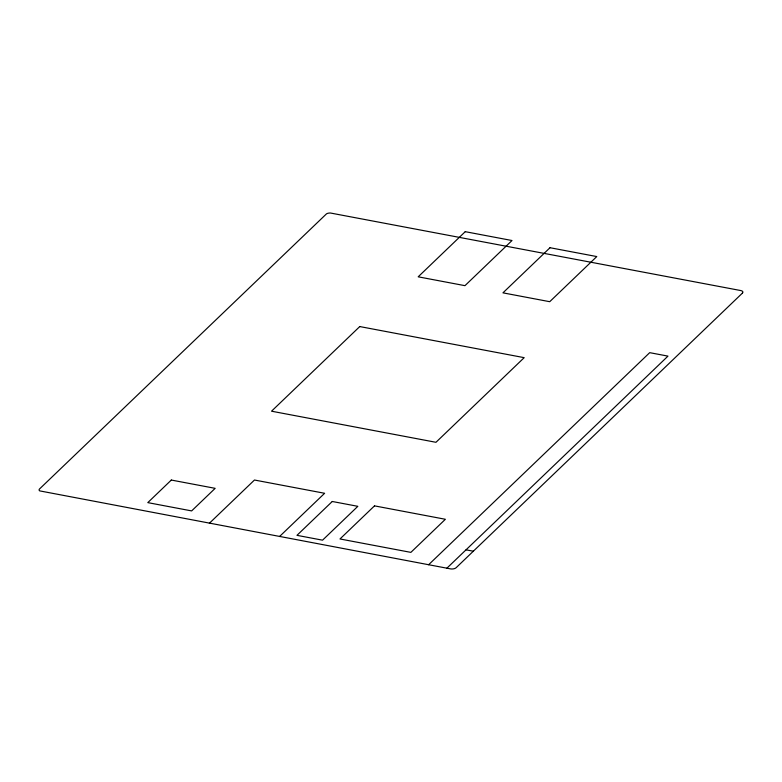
<?xml version="1.0" encoding="UTF-8"?>
<svg xmlns="http://www.w3.org/2000/svg" width="782" height="782" viewBox="0 0 782 782"><rect width="100%" height="100%" fill="white"/><g stroke="black" fill="none" stroke-linecap="round" stroke-linejoin="round"><path stroke-width="1.17" d="M209.371 523.275L254.463 480.021L324.628 493.286L279.526 536.54M428.614 564.741L649.705 352.662L667.975 356.123L446.884 568.191M466.023 549.834L473.335 551.212M171.317 480.05L147.788 502.621L191.639 510.91L215.167 488.339L171.317 480.05M359.759 326.563L271.53 411.195L435.965 442.299L524.194 357.657L359.759 326.563M465.241 231.677L418.184 276.818L464.958 285.665L512.005 240.524L465.241 231.677M550.01 247.718L502.953 292.849L549.726 301.696L596.783 256.564L550.01 247.718M332.262 501.487L296.965 535.338L322.546 540.176L357.843 506.325L332.262 501.487M374.5 505.866L339.984 538.974L410.873 552.375L445.378 519.277L374.5 505.866M742.411 293.113L456.15 567.693A4.154 1.975 -5 0 1 450.54 568.885L39.726 490.891A4.164 1.984 -5 0 1 39.589 488.906L326.485 213.857A4.154 1.975 -5 0 1 330.454 213.017L740.72 290.542A4.154 1.975 -5 0 1 742.411 293.113"/></g></svg>
